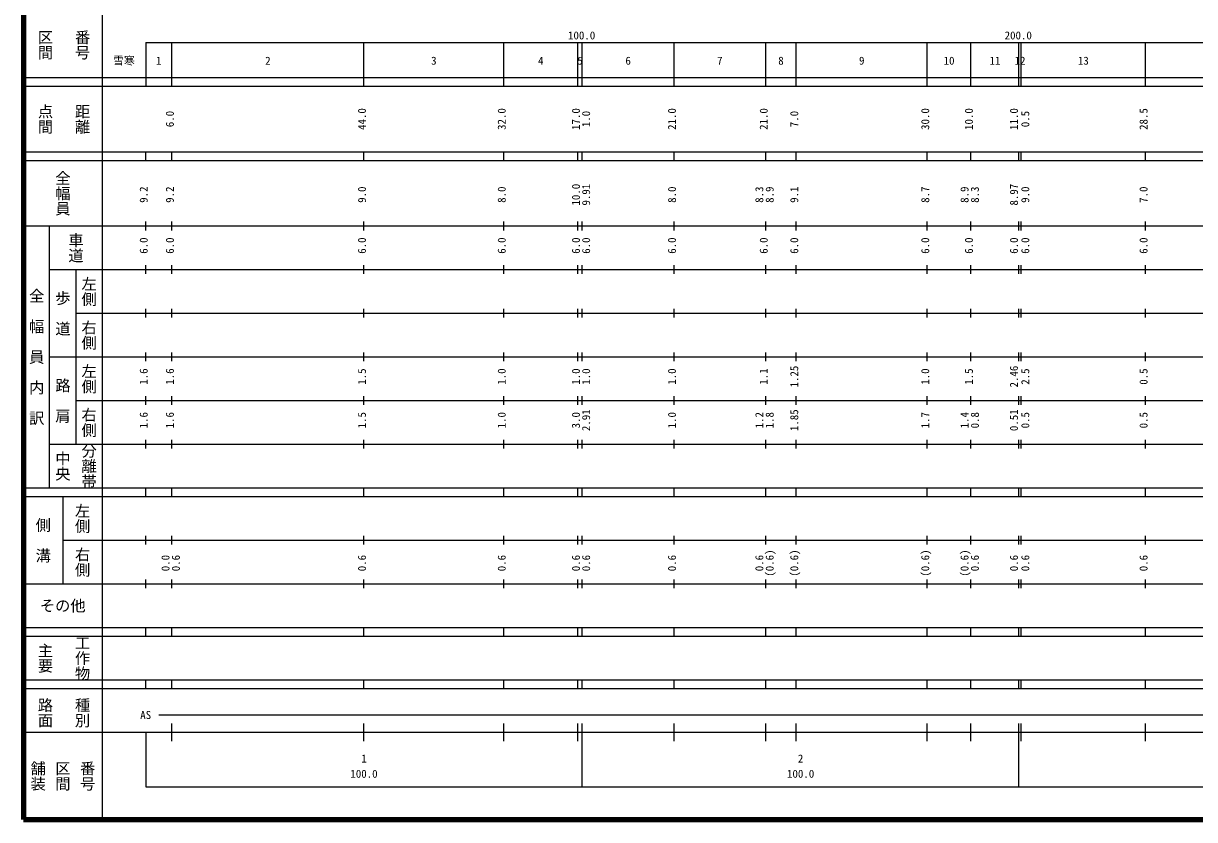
# Model space of a CAD drawing. Units: millimetres on the paper, enlarged 1000 times. Extents: x 40000 to 680000, y 20000 to 380000.
# Drawn here: x 40000 to 308226, y 20000 to 202409 of the extents above; entities that cross this region are included whole.
import ezdxf
from ezdxf.enums import TextEntityAlignment as Align

# ---------------------------------------------------------------- set-up
doc = ezdxf.new("R2010")
doc.units = ezdxf.units.MM
doc.header["$LTSCALE"] = 1000
doc.layers.add('M-TTL', color=2, linetype='Continuous', lineweight=140)
doc.layers.add('M-TTL-BAND', color=7, linetype='Continuous', lineweight=25)
doc.styles.add('@ＭＳ ゴシック', font='')
doc.styles.add('ＭＳ ゴシック', font='')
doc.styles.get('@ＭＳ ゴシック').set_extended_font_data('@MS Gothic')
doc.styles.get('ＭＳ ゴシック').set_extended_font_data('MS Gothic')

msp = doc.modelspace()

# ---------------------------------------------------------------- linework, layer by layer
at = {"layer": 'M-TTL'}
for p, q in [((40000, 380000), (40000, 20000)), ((40000, 20000), (680000, 20000))]:
    msp.add_line(p, q, dxfattribs=at)
at = {"layer": 'M-TTL-BAND'}
for p, q in [((58000, 370000), (58000, 20000)), ((68000, 198000), (579000, 198000)), ((68000, 198000), (68000, 188000)), ((74000, 188000), (74000, 198000)), ((118000, 188000), (118000, 198000)), ((150000, 188000), (150000, 198000)), ((167000, 188000), (167000, 198000)), ((168000, 188000), (168000, 198000)), ((189000, 188000), (189000, 198000)), ((210000, 188000), (210000, 198000)), ((217000, 188000), (217000, 198000)), ((247000, 188000), (247000, 198000)), ((257000, 188000), (257000, 198000)), ((268000, 188000), (268000, 198000)), ((268500, 188000), (268500, 198000)), ((297000, 188000), (297000, 198000)), ((40000, 190000), (579000, 190000)), ((40000, 188000), (579000, 188000)), ((40000, 173000), (579000, 173000)), ((68000, 171000), (68000, 173000)), ((74000, 171000), (74000, 173000)), ((118000, 171000), (118000, 173000)), ((150000, 171000), (150000, 173000)), ((167000, 171000), (167000, 173000)), ((168000, 171000), (168000, 173000)), ((189000, 171000), (189000, 173000)), ((210000, 171000), (210000, 173000)), ((217000, 171000), (217000, 173000)), ((247000, 171000), (247000, 173000)), ((257000, 171000), (257000, 173000)), ((268000, 171000), (268000, 173000)), ((268500, 171000), (268500, 173000)), ((297000, 171000), (297000, 173000)), ((40000, 171000), (579000, 171000)), ((40000, 156000), (579000, 156000)), ((46000, 96000), (46000, 156000)), ((68000, 155000), (68000, 157000)), ((74000, 155000), (74000, 157000)), ((118000, 155000), (118000, 157000)), ((150000, 155000), (150000, 157000)), ((167000, 155000), (167000, 157000)), ((168000, 155000), (168000, 157000)), ((189000, 155000), (189000, 157000)), ((210000, 155000), (210000, 157000)), ((217000, 155000), (217000, 157000)), ((247000, 155000), (247000, 157000)), ((257000, 155000), (257000, 157000)), ((268000, 155000), (268000, 157000)), ((268500, 155000), (268500, 157000)), ((297000, 155000), (297000, 157000)), ((46000, 146000), (579000, 146000)), ((52000, 146000), (52000, 106000)), ((68000, 145000), (68000, 147000)), ((74000, 145000), (74000, 147000)), ((118000, 145000), (118000, 147000)), ((150000, 145000), (150000, 147000)), ((167000, 145000), (167000, 147000)), ((168000, 145000), (168000, 147000)), ((189000, 145000), (189000, 147000)), ((210000, 145000), (210000, 147000)), ((217000, 145000), (217000, 147000)), ((247000, 145000), (247000, 147000)), ((257000, 145000), (257000, 147000)), ((268000, 145000), (268000, 147000)), ((268500, 145000), (268500, 147000)), ((297000, 145000), (297000, 147000)), ((68000, 135000), (68000, 137000)), ((74000, 135000), (74000, 137000)), ((118000, 135000), (118000, 137000)), ((150000, 135000), (150000, 137000)), ((167000, 135000), (167000, 137000)), ((168000, 135000), (168000, 137000)), ((189000, 135000), (189000, 137000)), ((210000, 135000), (210000, 137000)), ((217000, 135000), (217000, 137000)), ((247000, 135000), (247000, 137000)), ((257000, 135000), (257000, 137000)), ((268000, 135000), (268000, 137000)), ((268500, 135000), (268500, 137000)), ((297000, 135000), (297000, 137000)), ((52000, 136000), (579000, 136000)), ((68000, 125000), (68000, 127000)), ((74000, 125000), (74000, 127000)), ((118000, 125000), (118000, 127000)), ((150000, 125000), (150000, 127000)), ((167000, 125000), (167000, 127000)), ((168000, 125000), (168000, 127000)), ((189000, 125000), (189000, 127000)), ((210000, 125000), (210000, 127000)), ((217000, 125000), (217000, 127000)), ((247000, 125000), (247000, 127000)), ((257000, 125000), (257000, 127000)), ((268000, 125000), (268000, 127000)), ((268500, 125000), (268500, 127000)), ((297000, 125000), (297000, 127000)), ((46000, 126000), (579000, 126000)), ((52000, 116000), (579000, 116000)), ((68000, 115000), (68000, 117000)), ((74000, 115000), (74000, 117000)), ((118000, 115000), (118000, 117000)), ((150000, 115000), (150000, 117000)), ((167000, 115000), (167000, 117000)), ((168000, 115000), (168000, 117000)), ((189000, 115000), (189000, 117000)), ((210000, 115000), (210000, 117000)), ((217000, 115000), (217000, 117000)), ((247000, 115000), (247000, 117000)), ((257000, 115000), (257000, 117000)), ((268000, 115000), (268000, 117000)), ((268500, 115000), (268500, 117000)), ((297000, 115000), (297000, 117000)), ((46000, 106000), (579000, 106000)), ((68000, 105000), (68000, 107000)), ((74000, 105000), (74000, 107000)), ((118000, 105000), (118000, 107000)), ((150000, 105000), (150000, 107000)), ((167000, 105000), (167000, 107000)), ((168000, 105000), (168000, 107000)), ((189000, 105000), (189000, 107000)), ((210000, 105000), (210000, 107000)), ((217000, 105000), (217000, 107000)), ((247000, 105000), (247000, 107000)), ((257000, 105000), (257000, 107000)), ((268000, 105000), (268000, 107000)), ((268500, 105000), (268500, 107000)), ((297000, 105000), (297000, 107000)), ((40000, 96000), (579000, 96000)), ((40000, 94000), (579000, 94000)), ((49000, 94000), (49000, 74000)), ((68000, 94000), (68000, 96000)), ((74000, 94000), (74000, 96000)), ((118000, 94000), (118000, 96000)), ((150000, 94000), (150000, 96000)), ((167000, 94000), (167000, 96000)), ((168000, 94000), (168000, 96000)), ((189000, 94000), (189000, 96000)), ((210000, 94000), (210000, 96000)), ((217000, 94000), (217000, 96000)), ((247000, 94000), (247000, 96000)), ((257000, 94000), (257000, 96000)), ((268000, 94000), (268000, 96000)), ((268500, 94000), (268500, 96000)), ((297000, 94000), (297000, 96000)), ((49000, 84000), (579000, 84000)), ((68000, 83000), (68000, 85000)), ((74000, 83000), (74000, 85000)), ((118000, 83000), (118000, 85000)), ((150000, 83000), (150000, 85000)), ((167000, 83000), (167000, 85000)), ((168000, 83000), (168000, 85000)), ((189000, 83000), (189000, 85000)), ((210000, 83000), (210000, 85000)), ((217000, 83000), (217000, 85000)), ((247000, 83000), (247000, 85000)), ((257000, 83000), (257000, 85000)), ((268000, 83000), (268000, 85000)), ((268500, 83000), (268500, 85000)), ((297000, 83000), (297000, 85000)), ((40000, 74000), (579000, 74000)), ((68000, 73000), (68000, 75000)), ((74000, 73000), (74000, 75000)), ((118000, 73000), (118000, 75000)), ((150000, 73000), (150000, 75000)), ((167000, 73000), (167000, 75000)), ((168000, 73000), (168000, 75000)), ((189000, 73000), (189000, 75000)), ((210000, 73000), (210000, 75000)), ((217000, 73000), (217000, 75000)), ((247000, 73000), (247000, 75000)), ((257000, 73000), (257000, 75000)), ((268000, 73000), (268000, 75000)), ((268500, 73000), (268500, 75000)), ((297000, 73000), (297000, 75000)), ((40000, 64000), (579000, 64000)), ((40000, 62000), (579000, 62000)), ((68000, 62000), (68000, 64000)), ((74000, 62000), (74000, 64000)), ((118000, 62000), (118000, 64000)), ((150000, 62000), (150000, 64000)), ((167000, 62000), (167000, 64000)), ((168000, 62000), (168000, 64000)), ((189000, 62000), (189000, 64000)), ((210000, 62000), (210000, 64000)), ((217000, 62000), (217000, 64000)), ((247000, 62000), (247000, 64000)), ((257000, 62000), (257000, 64000)), ((268000, 62000), (268000, 64000)), ((268500, 62000), (268500, 64000)), ((297000, 62000), (297000, 64000)), ((40000, 52000), (579000, 52000)), ((68000, 50000), (68000, 52000)), ((74000, 50000), (74000, 52000)), ((118000, 50000), (118000, 52000)), ((150000, 50000), (150000, 52000)), ((167000, 50000), (167000, 52000)), ((168000, 50000), (168000, 52000)), ((189000, 50000), (189000, 52000)), ((210000, 50000), (210000, 52000)), ((217000, 50000), (217000, 52000)), ((247000, 50000), (247000, 52000)), ((257000, 50000), (257000, 52000)), ((268000, 50000), (268000, 52000)), ((268500, 50000), (268500, 52000)), ((297000, 50000), (297000, 52000)), ((40000, 50000), (579000, 50000)), ((71000, 44000), (565000, 44000)), ((74000, 38000), (74000, 42000)), ((118000, 38000), (118000, 42000)), ((150000, 38000), (150000, 42000)), ((167000, 38000), (167000, 42000)), ((168000, 27500), (168000, 42000)), ((189000, 38000), (189000, 42000)), ((210000, 38000), (210000, 42000)), ((217000, 38000), (217000, 42000)), ((247000, 38000), (247000, 42000)), ((257000, 38000), (257000, 42000)), ((268000, 27500), (268000, 42000)), ((268500, 38000), (268500, 42000)), ((297000, 38000), (297000, 42000)), ((40000, 40000), (579000, 40000)), ((68000, 40000), (68000, 27500)), ((68000, 27500), (579000, 27500))]:
    msp.add_line(p, q, dxfattribs=at)

# ---------------------------------------------------------------- texts
at = {"layer": 'M-TTL-BAND', "style": '@ＭＳ ゴシック'}
for s, p in [('区間', (45000, 197500)), ('番号', (53500, 197500)), ('点間', (45000, 180500)), ('距離', (53500, 180500)), ('全幅員', (49000, 163500)), ('車道', (52000, 151000)), ('左側', (55000, 141000)), ('全\u3000幅\u3000員\u3000内\u3000訳', (43000, 126000)), ('歩\u3000道', (49000, 136000)), ('右側', (55000, 131000)), ('左側', (55000, 121000)), ('路\u3000肩', (49000, 116000)), ('右側', (55000, 111000)), ('分離帯', (55000, 101000)), ('中央', (49000, 101000)), ('左側', (53500, 89000)), ('側\u3000溝', (44500, 84000)), ('右側', (53500, 79000)), ('工作物', (53500, 57000)), ('主要', (45000, 57000)), ('路面', (45000, 44500)), ('種別', (53500, 44500)), ('舗装', (43333, 30000)), ('区間', (49000, 30000)), ('番号', (54667, 30000))]:
    msp.add_text(s, height=2566, rotation=270, dxfattribs=at).set_placement(p, align=Align.MIDDLE_CENTER)
at = {"layer": 'M-TTL-BAND', "style": 'ＭＳ ゴシック'}
for s, p in [('100.0', (167844, 198195)), ('200.0', (267844, 198195)), ('雪寒', (63017, 192405)), ('1', (71000, 192405)), ('2', (96000, 192405)), ('3', (134000, 192405)), ('4', (158500, 192405)), ('5', (167500, 192405)), ('6', (178500, 192405)), ('7', (199500, 192405)), ('8', (213500, 192405)), ('9', (232000, 192405)), ('10', (252000, 192405)), ('11', (262500, 192405)), ('12', (268250, 192405)), ('13', (282750, 192405)), ('AS', (68000, 42500)), ('2', (218000, 32523)), ('1', (118000, 32523)), ('100.0', (118000, 29033)), ('100.0', (218000, 29033))]:
    msp.add_text(s, height=1833, dxfattribs=at).set_placement(p, align=Align.BOTTOM_CENTER)
for s, p in [('44.0', (119000, 180500)), ('32.0', (151000, 180500)), ('17.0', (168000, 180500)), ('21.0', (190000, 180500)), ('21.0', (211000, 180500)), ('30.0', (248000, 180500)), ('10.0', (258000, 180500)), ('11.0', (268316, 180500)), ('28.5', (298000, 180500)), ('6.0', (75000, 180500)), ('1.0', (170329, 180500)), ('7.0', (218000, 180500)), ('0.5', (270908, 180500)), ('9.2', (69000, 163174)), ('9.2', (75000, 163174)), ('9.0', (119000, 163174)), ('8.0', (151000, 163174)), ('10.0', (168000, 163174)), ('9.91', (170329, 163174)), ('8.0', (190000, 163174)), ('8.3', (210000, 163174)), ('8.9', (212370, 163174)), ('9.1', (218000, 163174)), ('8.7', (248000, 163174)), ('8.9', (257000, 163174)), ('8.3', (259370, 163174)), ('8.97', (268316, 163174)), ('9.0', (270908, 163174)), ('7.0', (298000, 163174)), ('6.0', (69000, 151500)), ('6.0', (75000, 151500)), ('6.0', (119000, 151500)), ('6.0', (151000, 151500)), ('6.0', (168000, 151500)), ('6.0', (170329, 151500)), ('6.0', (190000, 151500)), ('6.0', (211000, 151500)), ('6.0', (218000, 151500)), ('6.0', (248000, 151500)), ('6.0', (258000, 151500)), ('6.0', (268316, 151500)), ('6.0', (270908, 151500)), ('6.0', (298000, 151500)), ('1.25', (218000, 121500)), ('2.46', (268316, 121500)), ('1.6', (69000, 121500)), ('1.6', (75000, 121500)), ('1.5', (119000, 121500)), ('1.0', (151000, 121500)), ('1.0', (168000, 121500)), ('1.0', (170329, 121500)), ('1.0', (190000, 121500)), ('1.1', (211000, 121500)), ('1.0', (248000, 121500)), ('1.5', (258000, 121500)), ('2.5', (270908, 121500)), ('0.5', (298000, 121500)), ('1.6', (69000, 111500)), ('1.6', (75000, 111500)), ('1.5', (119000, 111500)), ('1.0', (151000, 111500)), ('3.0', (168000, 111500)), ('2.91', (170329, 111500)), ('1.0', (190000, 111500)), ('1.2', (210000, 111500)), ('1.8', (212370, 111500)), ('1.85', (218000, 111500)), ('1.7', (248000, 111500)), ('1.4', (257000, 111500)), ('0.8', (259370, 111500)), ('0.51', (268316, 111500)), ('0.5', (270908, 111500)), ('0.5', (298000, 111500)), ('0.0', (74000, 78764)), ('0.6', (76370, 78764)), ('0.6', (119000, 78764)), ('0.6', (151000, 78764)), ('0.6', (168000, 78764)), ('0.6', (170329, 78764)), ('0.6', (190000, 78764)), ('0.6', (210000, 78764)), ('(0.6)', (212370, 78764)), ('(0.6)', (218000, 78764)), ('(0.6)', (248000, 78764)), ('(0.6)', (257000, 78764)), ('0.6', (259370, 78764)), ('0.6', (268316, 78764)), ('0.6', (270908, 78764)), ('0.6', (298000, 78764))]:
    msp.add_text(s, height=1833, rotation=90, dxfattribs=at).set_placement(p, align=Align.BOTTOM_CENTER)
msp.add_text('その他', height=2566, dxfattribs=at).set_placement((49000, 69000), align=Align.MIDDLE_CENTER)

doc.saveas('drawing.dxf')
